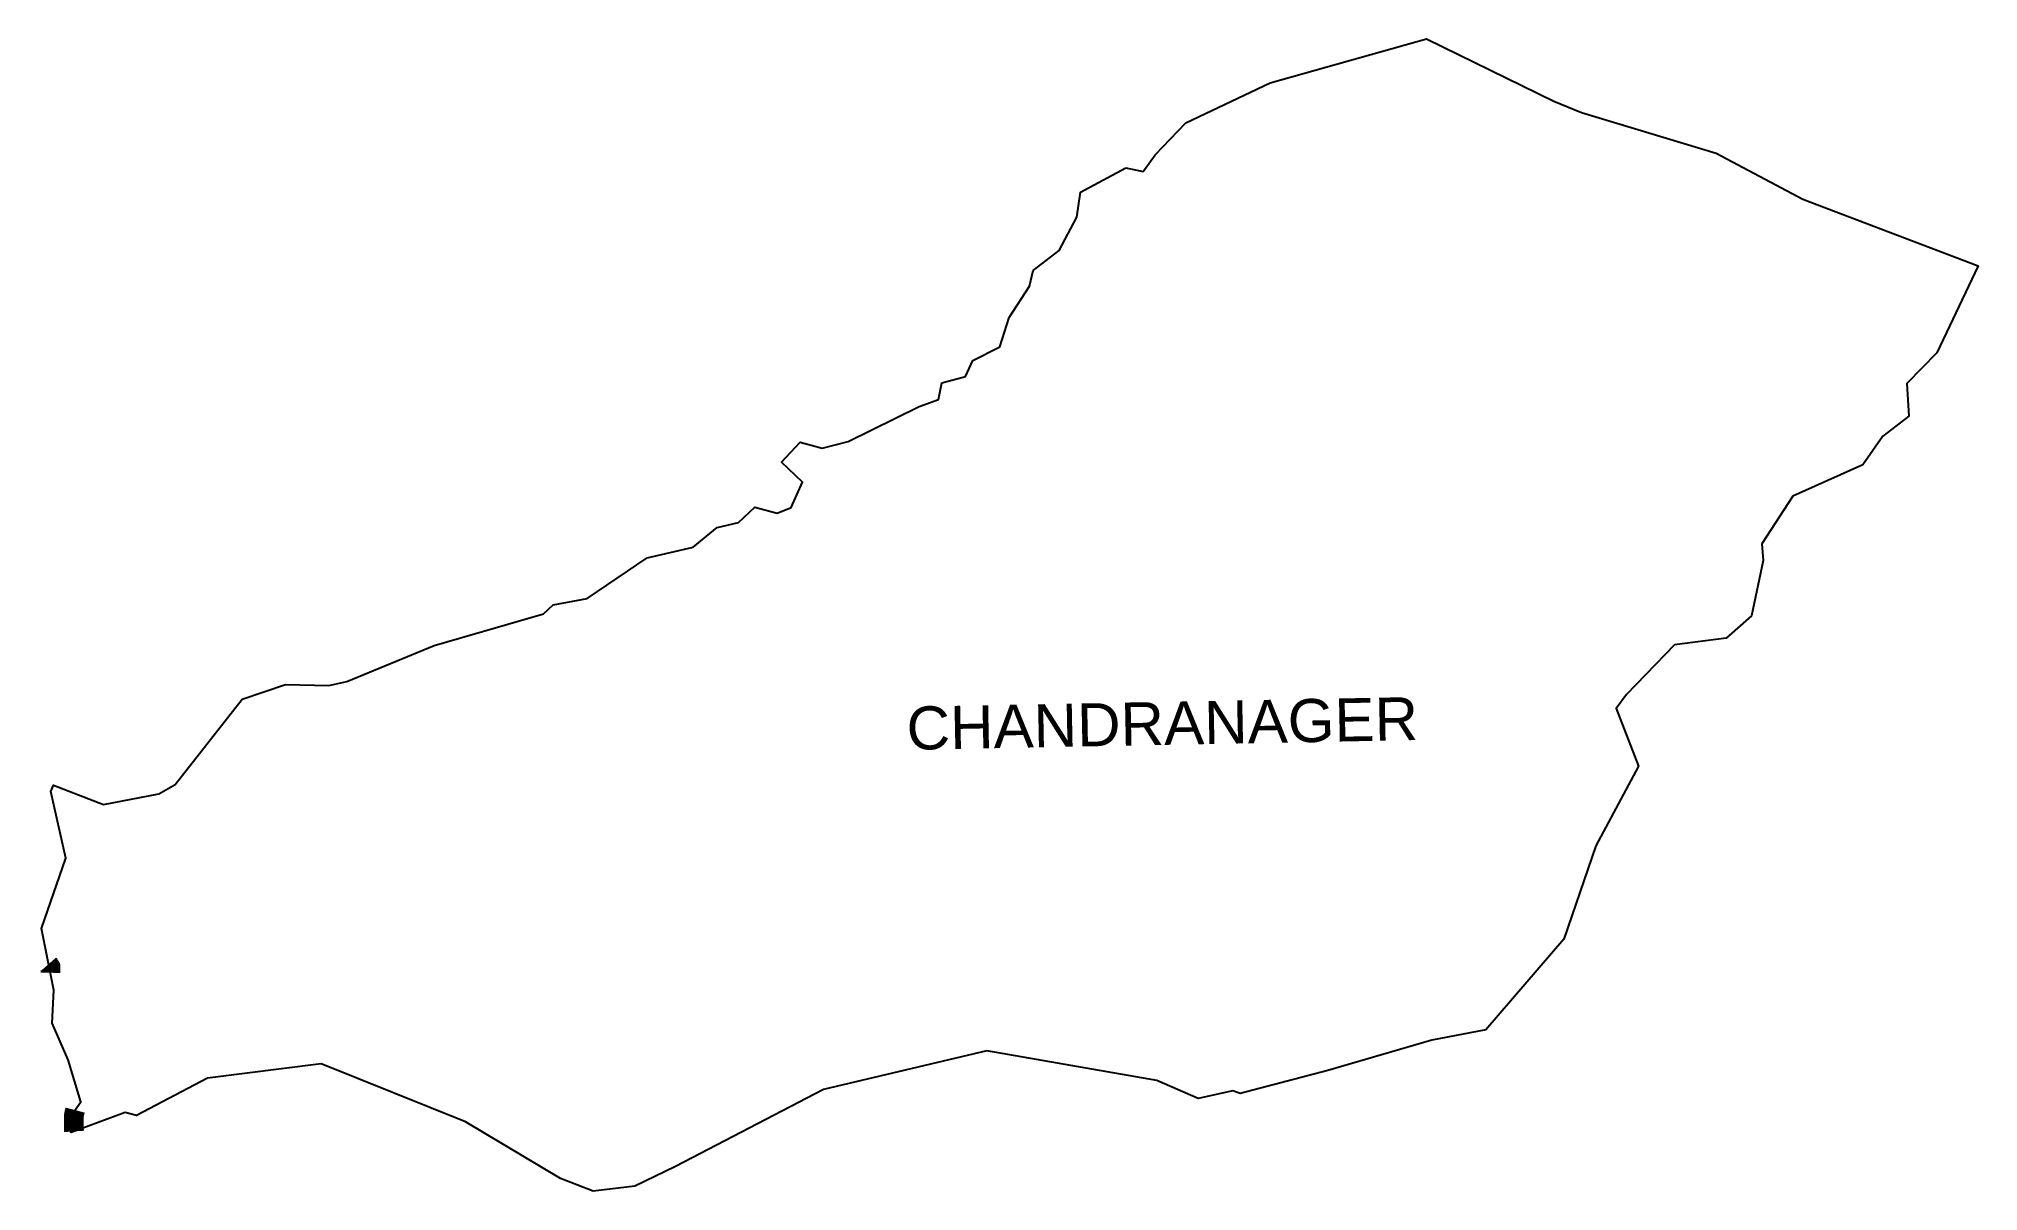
# Model space of a CAD drawing. Header units: metres. Extents: x 301522 to 306417, y 1961273 to 1964183.
import ezdxf

# ---------------------------------------------------------------- set-up
doc = ezdxf.new("R2010")
doc.units = ezdxf.units.M
doc.header["$MEASUREMENT"] = 0
doc.layers.add('NATURALLY PROTECTED', color=3, linetype='Continuous')
doc.layers.add('VILLAGE NAME', color=250, linetype='Continuous')
doc.styles.get("Standard").update_dxf_attribs({"font": 'simplex.shx'})

msp = doc.modelspace()

# ---------------------------------------------------------------- linework, layer by layer
at = {"color": 4, "flags": 128}
for points in [[(304309.7, 1963848.4), (304339.5, 1963890.5), (304417.3, 1963971.4), (304629.6, 1964072.2), (305024.7, 1964183.3), (305345.6, 1964026.1), (305415.6, 1963997.1), (305755.9, 1963894.8), (305974.4, 1963778.2), (306417.1, 1963609.6), (306312.3, 1963389.9), (306237.2, 1963312.9), (306242, 1963230.5), (306176.4, 1963180), (306126.3, 1963107.7), (305949.3, 1963028.7), (305871.1, 1962907.6), (305873.9, 1962866), (305844.8, 1962726.3), (305780.6, 1962669.6), (305650.4, 1962653.1), (305529.1, 1962527.4), (305503, 1962491.8), (305559.6, 1962346.8), (305452.1, 1962145), (305370.8, 1961909.6), (305173.9, 1961681.1), (305038.3, 1961654.6), (304775.6, 1961578.3), (304554.4, 1961519.7), (304535.9, 1961526.7), (304447.8, 1961507.5), (304343.8, 1961552.5), (303914.9, 1961627.8), (303502.8, 1961530), (303128.9, 1961335.9), (303026.5, 1961285.9), (302920.9, 1961273.1), (302838.4, 1961305.1), (302598.4, 1961448.3), (302234.7, 1961594.8), (301947.7, 1961558.9), (301768, 1961464.4), (301739.9, 1961471.7), (301603.1, 1961421.3), (301594.5, 1961451.1), (301628.1, 1961498.5), (301596, 1961604.7), (301555.3, 1961697.6), (301560, 1961781.2), (301528.5, 1961936.9), (301589.9, 1962114.1), (301552.3, 1962282.3), (301558.5, 1962298.3), (301685.3, 1962249.5), (301825, 1962276.3), (301865.9, 1962299.8), (302035.1, 1962515.6), (302144.8, 1962552.8), (302253.5, 1962550.4), (302299.7, 1962560.3), (302519.7, 1962650.8), (302795.6, 1962731.2), (302819.9, 1962754.1), (302906.2, 1962770.3), (303057.7, 1962872.5), (303173.6, 1962899.5), (303234.4, 1962948.9), (303287.5, 1962961.4), (303328.8, 1963000.5), (303385.1, 1962985.4), (303420.8, 1962999.5), (303449.3, 1963063.4), (303396.8, 1963114.4), (303443.2, 1963164.4), (303499.4, 1963149.7), (303564.5, 1963166.4), (303744.1, 1963255), (303792.7, 1963272.6), (303801.5, 1963314.2), (303860.6, 1963330.3), (303879.7, 1963371.1), (303947.2, 1963405.4), (303970.8, 1963479.1), (304022.5, 1963558.2), (304031.5, 1963598.5), (304097.6, 1963648.8), (304142.2, 1963732.5), (304151, 1963795.9), (304265.6, 1963857.6)], [(304265.6, 1963857.6), (304309.7, 1963848.4)]]:
    msp.add_lwpolyline(points, dxfattribs=at)
at = {"layer": 'NATURALLY PROTECTED', "const_width": 50, "flags": 128}
for points in [[(301546.7, 1961846.9), (301547.4, 1961846.1), (301551, 1961840.3), (301551.3, 1961835.4), (301551.2, 1961824.7)], [(301613.6, 1961478), (301610.7, 1961467.1), (301610.1, 1961458.1), (301610, 1961434.8), (301610.7, 1961424.2)]]:
    msp.add_lwpolyline(points, dxfattribs=at)

# ---------------------------------------------------------------- texts
at = {"layer": 'VILLAGE NAME', "insert": (303711.1, 1962496.4), "char_height": 108.748, "attachment_point": 1, "rotation": 1.1028}
msp.add_mtext_dynamic_manual_height_columns('{\\fArial|b0|i0|c0|p34;CHANDRANAGER}', width=1571.314, gutter_width=543.7, heights=[0], dxfattribs=at)

doc.saveas('drawing.dxf')
